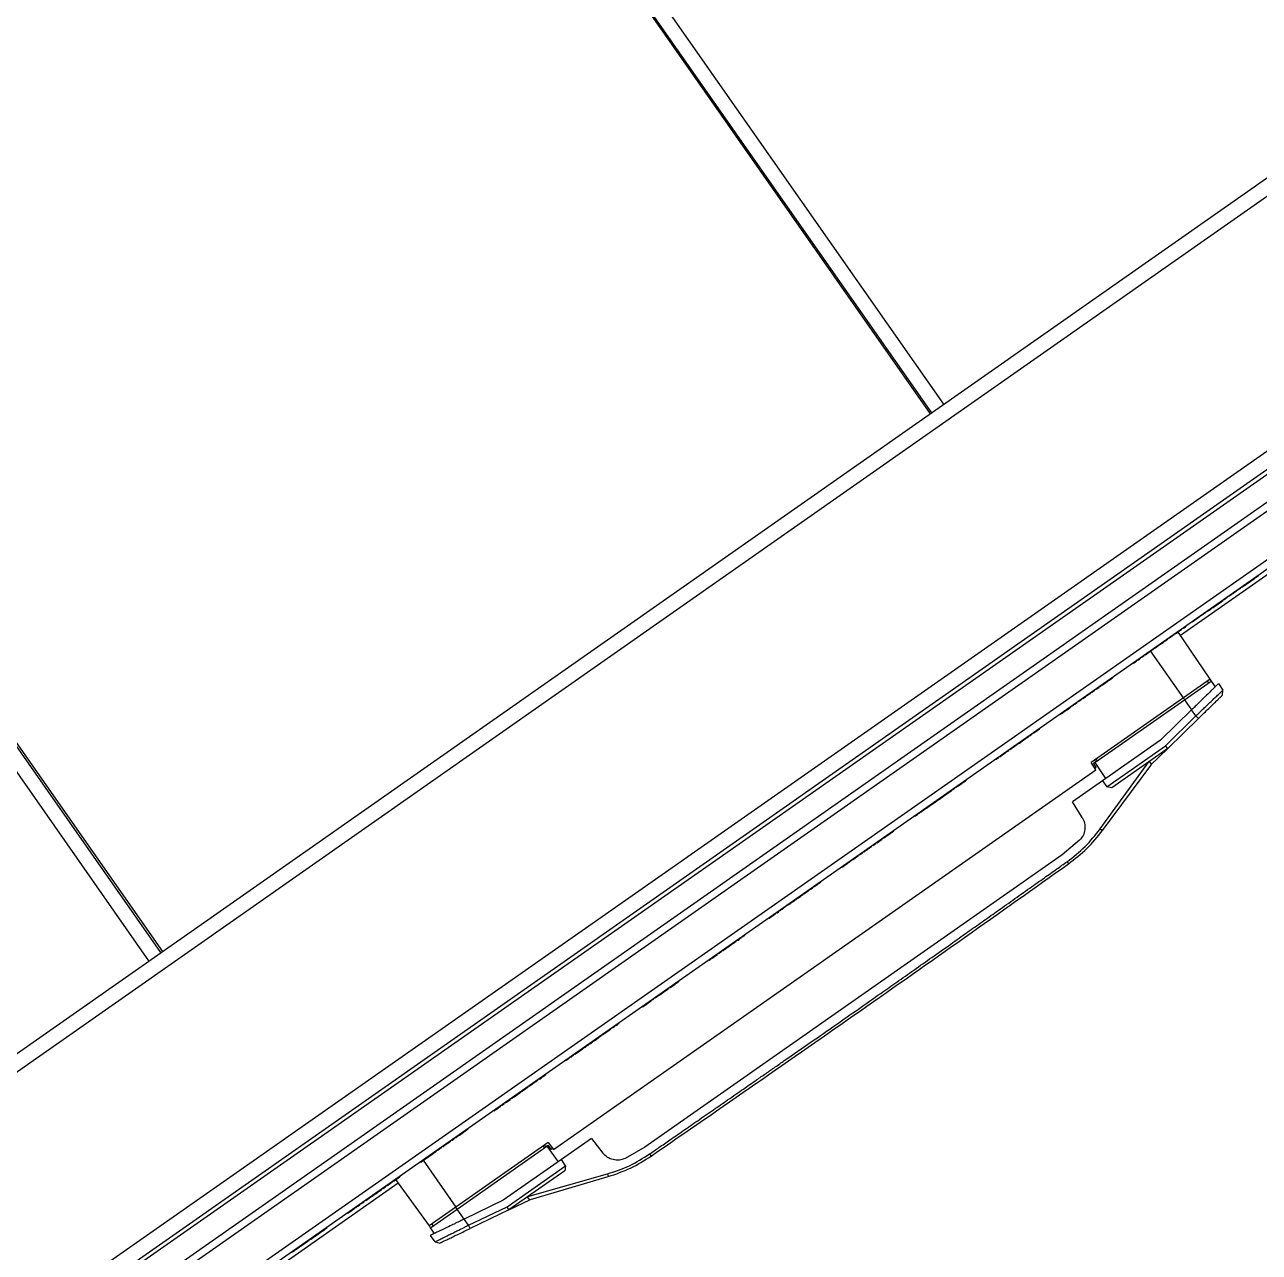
# Model space of a CAD drawing. Header units: millimetres. Extents: x 152904052 to 153933663, y 538271515 to 539240469.
# Drawn here: x 153347092.9 to 153347429.4, y 538941850.8 to 538942185.4 of the extents above; entities that cross this region are included whole.
import ezdxf

# ---------------------------------------------------------------- set-up
doc = ezdxf.new("R2010")
doc.units = ezdxf.units.MM
doc.layers.add('POWR', color=5, linetype='Continuous')

msp = doc.modelspace()

# ---------------------------------------------------------------- linework, layer by layer
at = {"layer": 'POWR', "color": 7}
for p, q in [((153346790.22, 538941689.56), (153348585.8, 538942946.84)), ((153346840, 538941655.08), (153348601.17, 538942888.27)), ((153346842.35, 538941651.72), (153348603.53, 538942884.91)), ((153347093.36, 538942431.28), (153347339.77, 538942079.37)), ((153347340.18, 538942079.66), (153347093.77, 538942431.56)), ((153347343.45, 538942081.95), (153347097.05, 538942433.86)), ((153346817.35, 538941713.57), (153347666.49, 538942308.14)), ((153347130.06, 538941932.53), (153346883.66, 538942284.44)), ((153346884.07, 538942284.73), (153347130.47, 538941932.82)), ((153347126.79, 538941930.24), (153346880.38, 538942282.15)), ((153346830.76, 538941634.64), (153347722.48, 538942259.02)), ((153346831.91, 538941633), (153347723.63, 538942257.38)), ((153347732.09, 538942250.01), (153346835.94, 538941622.52)), ((153347731.58, 538942247.08), (153346838.87, 538941622)), ((153347697, 538942248.69), (153346847.13, 538941653.61)), ((153347640.23, 538942181.59), (153347407.96, 538942018.95)), ((153347429.3, 538942035.3), (153347429.24, 538942035.39)), ((153347422.81, 538942030.76), (153347422.45, 538942030.5)), ((153347423.22, 538942031.04), (153347423.16, 538942031.12)), ((153347424.43, 538942031.89), (153347424.37, 538942031.98)), ((153347421.1, 538942029.56), (153347421.04, 538942029.64)), ((153347422.16, 538942030.3), (153347422.1, 538942030.38)), ((153347412.85, 538942023.79), (153347412.8, 538942023.87)), ((153347415.02, 538942025.3), (153347414.96, 538942025.38)), ((153347408.31, 538942020.61), (153347408.25, 538942020.69)), ((153347411.1, 538942022.56), (153347411.05, 538942022.64)), ((153347412.71, 538942023.69), (153347411.1, 538942022.56)), ((153347404.54, 538942017.97), (153347404.49, 538942018.05)), ((153347406.24, 538942019.16), (153347406.18, 538942019.24)), ((153347407.21, 538942019.83), (153347407.15, 538942019.92)), ((153347416.01, 538942007.01), (153347407.26, 538942019.99)), ((153347398.3, 538942013.6), (153347398.25, 538942013.68)), ((153347408.74, 538942001.91), (153347399.76, 538942014.74)), ((153347400, 538942014.79), (153347399.94, 538942014.87)), ((153347402.27, 538942016.38), (153347402.21, 538942016.46)), ((153347395.13, 538942011.38), (153347395.07, 538942011.46)), ((153347396.23, 538942012.15), (153347396.18, 538942012.23)), ((153347397.34, 538942012.92), (153347397.28, 538942013)), ((153347389.53, 538942007.45), (153347389.47, 538942007.54)), ((153347416.01, 538942007.01), (153347408.74, 538942001.91)), ((153347416, 538942007), (153347416.35, 538942006.51)), ((153347384.66, 538942004.04), (153347384.6, 538942004.13)), ((153347386.35, 538942005.23), (153347386.3, 538942005.31)), ((153347409.08, 538942001.42), (153347416.35, 538942006.51)), ((153347415.69, 538942006.05), (153347415.33, 538942006.53)), ((153347416.35, 538942006.51), (153347417.45, 538942004.98)), ((153347418.33, 538942005.84), (153347419.51, 538942004.03)), ((153347419.39, 538942002.68), (153347419.51, 538942004.03)), ((153347419.51, 538942004.03), (153347419.52, 538942004.04)), ((153347382.39, 538942002.45), (153347382.33, 538942002.53)), ((153347383.44, 538942003.19), (153347383.38, 538942003.27)), ((153347408.74, 538942001.91), (153347383.58, 538941984.3)), ((153347384.6, 538941984.28), (153347409.08, 538942001.42)), ((153347408.74, 538942001.91), (153347409.08, 538942001.42)), ((153347409.08, 538942001.42), (153347411, 538941998.68)), ((153347375.24, 538941997.45), (153347375.18, 538941997.53)), ((153347411, 538941998.68), (153347402.56, 538941990.45)), ((153347403.88, 538941988.86), (153347412.16, 538941997.02)), ((153347412.16, 538941997.02), (153347411, 538941998.68)), ((153347412.16, 538941997.02), (153347412.86, 538941996.31)), ((153347369.64, 538941993.53), (153347369.58, 538941993.61)), ((153347412.86, 538941996.31), (153347404.48, 538941988.14)), ((153347367.52, 538941992.04), (153347367.46, 538941992.12)), ((153347402.56, 538941990.45), (153347386.69, 538941979.34)), ((153347361.44, 538941987.79), (153347361.38, 538941987.87)), ((153347362.5, 538941988.53), (153347362.44, 538941988.61)), ((153347363.55, 538941989.27), (153347363.5, 538941989.35)), ((153347387.92, 538941977.68), (153347403.88, 538941988.86)), ((153347404.48, 538941988.14), (153347389.22, 538941977.45)), ((153347399.82, 538941983.59), (153347404.48, 538941988.14)), ((153347404.48, 538941988.14), (153347403.88, 538941988.86)), ((153347357.65, 538941985.13), (153347357.59, 538941985.21)), ((153347358.61, 538941985.81), (153347358.56, 538941985.89)), ((153347384.85, 538941982.33), (153347383.58, 538941984.3)), ((153347384.26, 538941984.16), (153347384.85, 538941984.57)), ((153347384.99, 538941983.04), (153347384.26, 538941984.16)), ((153347384.32, 538941984.08), (153347384.6, 538941984.28)), ((153347384.85, 538941984.57), (153347384.57, 538941984.99)), ((153347384.6, 538941984.28), (153347387.56, 538941979.95)), ((153347384.93, 538941985.24), (153347385.26, 538941984.74)), ((153347386.09, 538941966.24), (153347399.34, 538941984.54)), ((153347386.71, 538941965.79), (153347399.84, 538941983.52)), ((153347399.84, 538941984.11), (153347399.48, 538941984.63)), ((153347237.06, 538941878.84), (153347384.85, 538941982.33)), ((153347384.58, 538941982.75), (153347384.99, 538941983.04)), ((153347346.49, 538941977.32), (153347346.43, 538941977.4)), ((153347349.75, 538941979.6), (153347349.7, 538941979.69)), ((153347386.69, 538941979.34), (153347378.49, 538941973.6)), ((153347386.69, 538941979.34), (153347387.92, 538941977.68)), ((153347387.93, 538941977.68), (153347387.92, 538941977.68)), ((153347389.22, 538941977.45), (153347387.93, 538941977.68)), ((153347341.55, 538941973.86), (153347341.5, 538941973.95)), ((153347341.84, 538941974.06), (153347342.61, 538941974.6)), ((153347381.16, 538941969.33), (153347378.49, 538941973.6)), ((153347336.62, 538941970.41), (153347336.56, 538941970.49)), ((153347335.47, 538941969.6), (153347335.41, 538941969.68)), ((153347326.69, 538941963.46), (153347326.64, 538941963.54)), ((153347329.87, 538941965.68), (153347329.81, 538941965.76)), ((153347386.09, 538941966.24), (153347386.71, 538941965.79)), ((153347321.67, 538941959.94), (153347321.61, 538941960.02)), ((153347322.72, 538941960.68), (153347322.67, 538941960.76)), ((153347323.78, 538941961.42), (153347323.72, 538941961.5)), ((153347380.44, 538941963.12), (153347375.74, 538941959.17)), ((153347375.74, 538941959.17), (153347261.95, 538941879.5)), ((153347318.76, 538941957.9), (153347318.7, 538941957.98)), ((153347320.45, 538941959.09), (153347320.39, 538941959.17)), ((153347377.06, 538941957.29), (153347377.46, 538941956.72)), ((153347315.58, 538941955.68), (153347315.52, 538941955.76)), ((153347309.98, 538941951.75), (153347309.92, 538941951.84)), ((153347302.84, 538941946.75), (153347302.78, 538941946.83)), ((153347305.11, 538941948.34), (153347305.05, 538941948.43)), ((153347306.81, 538941949.53), (153347306.75, 538941949.61)), ((153347297.9, 538941943.3), (153347297.84, 538941943.38)), ((153347298.87, 538941943.97), (153347298.81, 538941944.06)), ((153347300.56, 538941945.16), (153347300.51, 538941945.24)), ((153347288.3, 538941936.57), (153347288.24, 538941936.65)), ((153347289.26, 538941937.25), (153347289.21, 538941937.33)), ((153347283.27, 538941933.05), (153347283.21, 538941933.14)), ((153347284.33, 538941933.79), (153347284.27, 538941933.87)), ((153347284.84, 538941934.15), (153347284.79, 538941934.24)), ((153347285.9, 538941934.89), (153347285.84, 538941934.97)), ((153347286.96, 538941935.63), (153347286.9, 538941935.71)), ((153347280.36, 538941931.01), (153347280.3, 538941931.1)), ((153347282.06, 538941932.2), (153347282, 538941932.28)), ((153347264.74, 538941920.08), (153347264.68, 538941920.16)), ((153347265.79, 538941920.81), (153347265.74, 538941920.9)), ((153347266.08, 538941921.02), (153347266.31, 538941921.18)), ((153347266.85, 538941921.55), (153347266.79, 538941921.64)), ((153347254.94, 538941913.22), (153347254.88, 538941913.3)), ((153347250.07, 538941909.81), (153347250.02, 538941909.89)), ((153347252.74, 538941911.67), (153347252.68, 538941911.75)), ((153347253.84, 538941912.44), (153347253.78, 538941912.53)), ((153347247.8, 538941908.21), (153347247.74, 538941908.3)), ((153347240.66, 538941903.21), (153347240.6, 538941903.3)), ((153347241.76, 538941903.99), (153347241.7, 538941904.07)), ((153347242.86, 538941904.76), (153347242.81, 538941904.84)), ((153347230.19, 538941895.88), (153347230.13, 538941895.96)), ((153347231.88, 538941897.07), (153347231.82, 538941897.15)), ((153347232.85, 538941897.75), (153347232.79, 538941897.83)), ((153347226.86, 538941893.55), (153347226.8, 538941893.63)), ((153347223.94, 538941891.51), (153347223.89, 538941891.59)), ((153347206.97, 538941879.63), (153347206.91, 538941879.71)), ((153347208.03, 538941880.37), (153347207.97, 538941880.45)), ((153347210.04, 538941881.78), (153347209.98, 538941881.86)), ((153347235.65, 538941880.72), (153347210.5, 538941863.11)), ((153347210.85, 538941862.61), (153347235.3, 538941879.73)), ((153347234.29, 538941879.76), (153347234.65, 538941879.28)), ((153347234.65, 538941880.02), (153347234.96, 538941879.62)), ((153347234.96, 538941879.62), (153347235.54, 538941880.03)), ((153347235.3, 538941879.73), (153347235.6, 538941879.95)), ((153347235.3, 538941879.73), (153347238.36, 538941875.48)), ((153347235.54, 538941880.03), (153347236.35, 538941878.96)), ((153347235.65, 538941880.72), (153347237.06, 538941878.84)), ((153347236.35, 538941878.96), (153347236.76, 538941879.24)), ((153347247.43, 538941881.83), (153347239.24, 538941876.09)), ((153347247.43, 538941881.83), (153347250.53, 538941877.86)), ((153347261.95, 538941879.5), (153347256.6, 538941876.42)), ((153347201.52, 538941875.93), (153347210.5, 538941863.11)), ((153347205.5, 538941878.59), (153347205.44, 538941878.68)), ((153347239.24, 538941876.09), (153347223.39, 538941864.99)), ((153347240.37, 538941874.36), (153347239.24, 538941876.09)), ((153347263.27, 538941877.62), (153347263.67, 538941877.04)), ((153347200.88, 538941875.36), (153347200.83, 538941875.45)), ((153347224.43, 538941863.2), (153347240.37, 538941874.36)), ((153347240.14, 538941873.06), (153347224.91, 538941862.4)), ((153347240.37, 538941874.36), (153347240.14, 538941873.06)), ((153347194.76, 538941869.67), (153347133, 538941826.42)), ((153347193.17, 538941869.96), (153347193.11, 538941870.04)), ((153347194.03, 538941870.68), (153347203.23, 538941858.01)), ((153347230.04, 538941865.99), (153347251.77, 538941872.19)), ((153347230.83, 538941865.18), (153347251.99, 538941871.46)), ((153347251.77, 538941872.19), (153347251.99, 538941871.46)), ((153347187, 538941865.64), (153347186.94, 538941865.72)), ((153347188.06, 538941866.38), (153347188, 538941866.46)), ((153347190.33, 538941867.97), (153347190.27, 538941868.06)), ((153347229.91, 538941865.9), (153347230.28, 538941865.38)), ((153347183.11, 538941862.92), (153347183.05, 538941863)), ((153347184.71, 538941864.04), (153347184.65, 538941864.12)), ((153347185.94, 538941864.9), (153347185.89, 538941864.98)), ((153347210.5, 538941863.11), (153347203.23, 538941858.01)), ((153347203.58, 538941857.53), (153347210.85, 538941862.61)), ((153347210.85, 538941862.61), (153347210.5, 538941863.11)), ((153347212.76, 538941859.88), (153347210.85, 538941862.61)), ((153347223.39, 538941864.99), (153347212.76, 538941859.88)), ((153347213.93, 538941858.22), (153347224.43, 538941863.2)), ((153347224.91, 538941862.4), (153347214.36, 538941857.32)), ((153347224.91, 538941862.4), (153347224.43, 538941863.2)), ((153347224.91, 538941862.4), (153347230.78, 538941865.22)), ((153347181, 538941861.44), (153347180.94, 538941861.52)), ((153347213.93, 538941858.22), (153347212.76, 538941859.88)), ((153347175.39, 538941857.52), (153347175.34, 538941857.6)), ((153347203.58, 538941857.53), (153347203.24, 538941858.02)), ((153347204.64, 538941855.97), (153347203.58, 538941857.53)), ((153347203.91, 538941858.49), (153347204.24, 538941857.99)), ((153347214.36, 538941857.32), (153347213.93, 538941858.22)), ((153347168.25, 538941852.52), (153347168.19, 538941852.6)), ((153347204.83, 538941853.71), (153347203.53, 538941855.44)), ((153347204.82, 538941853.71), (153347206.14, 538941853.36))]:
    msp.add_line(p, q, dxfattribs=at)
for points, knots in [([(153347424.72, 538942032.09), (153347425.2, 538942032.43), (153347426.3, 538942033.2), (153347427.84, 538942034.28), (153347429.08, 538942035.15), (153347429.23, 538942035.25), (153347429.3, 538942035.3)], [0, 0, 0, 0, 0.18118, 0.409256, 0.68726, 1, 1, 1, 1]), ([(153347422.16, 538942030.3), (153347422.26, 538942030.38), (153347422.46, 538942030.51), (153347422.75, 538942030.72), (153347423, 538942030.89), (153347423.18, 538942031.02), (153347423.2, 538942031.03), (153347423.22, 538942031.04)], [0, 0, 0, 0, 0.200772, 0.380983, 0.55337, 0.763323, 1, 1, 1, 1]), ([(153347423.5, 538942031.24), (153347423.64, 538942031.34), (153347423.99, 538942031.59), (153347424.36, 538942031.84), (153347424.41, 538942031.88), (153347424.43, 538942031.89)], [0, 0, 0, 0, 0.24492, 0.599937, 1, 1, 1, 1]), ([(153347415.02, 538942025.3), (153347415.08, 538942025.35), (153347415.21, 538942025.44), (153347416.17, 538942026.11), (153347417.56, 538942027.08), (153347418.9, 538942028.02), (153347419.61, 538942028.52)], [0, 0, 0, 0, 0.237578, 0.480312, 0.725416, 1, 1, 1, 1]), ([(153347419.9, 538942028.72), (153347419.9, 538942028.72), (153347419.88, 538942028.71), (153347420.1, 538942028.86), (153347420.53, 538942029.16), (153347420.82, 538942029.36)], [0, 0, 0, 0, 0.045957, 0.380717, 1, 1, 1, 1]), ([(153347421.1, 538942029.56), (153347421.12, 538942029.58), (153347421.17, 538942029.61), (153347421.44, 538942029.8), (153347421.78, 538942030.04), (153347422.03, 538942030.21), (153347422.16, 538942030.3)], [0, 0, 0, 0, 0.2779106, 0.562252, 0.7840826, 1, 1, 1, 1]), ([(153347414.73, 538942025.1), (153347414.7, 538942025.08), (153347414, 538942024.59), (153347413.41, 538942024.18), (153347412.85, 538942023.79)], [0, 0, 0, 0, 0.048777, 1, 1, 1, 1]), ([(153347407.49, 538942020.03), (153347407.66, 538942020.15), (153347408.24, 538942020.56), (153347408.28, 538942020.59), (153347408.31, 538942020.61)], [0, 0, 0, 0, 0.277356, 1, 1, 1, 1]), ([(153347408.6, 538942020.81), (153347408.73, 538942020.9), (153347409.36, 538942021.34), (153347409.39, 538942021.36), (153347409.41, 538942021.38)], [0, 0, 0, 0, 0.215897, 1, 1, 1, 1]), ([(153347402.27, 538942016.38), (153347402.5, 538942016.53), (153347402.92, 538942016.83), (153347403.54, 538942017.27), (153347404.08, 538942017.64), (153347404.48, 538942017.92), (153347404.52, 538942017.95), (153347404.54, 538942017.97)], [0, 0, 0, 0, 0.202913, 0.383199, 0.554361, 0.762887, 1, 1, 1, 1]), ([(153347404.83, 538942018.17), (153347405, 538942018.29), (153347405.53, 538942018.66), (153347406.11, 538942019.07), (153347406.2, 538942019.13), (153347406.24, 538942019.16)], [0, 0, 0, 0, 0.183599, 0.565707, 1, 1, 1, 1]), ([(153347406.53, 538942019.36), (153347406.67, 538942019.45), (153347407.15, 538942019.79), (153347407.18, 538942019.82), (153347407.21, 538942019.83)], [0, 0, 0, 0, 0.284179, 1, 1, 1, 1]), ([(153347398.3, 538942013.6), (153347398.38, 538942013.65), (153347398.54, 538942013.76), (153347399.32, 538942014.31), (153347399.71, 538942014.59)], [0, 0, 0, 0, 0.497834, 1, 1, 1, 1]), ([(153347400, 538942014.79), (153347400.05, 538942014.82), (153347400.14, 538942014.89), (153347400.74, 538942015.3), (153347401.45, 538942015.8), (153347402, 538942016.19), (153347402.27, 538942016.38)], [0, 0, 0, 0, 0.276401, 0.561438, 0.784102, 1, 1, 1, 1]), ([(153347395.13, 538942011.38), (153347395.18, 538942011.41), (153347395.25, 538942011.46), (153347395.76, 538942011.82), (153347395.95, 538942011.95)], [0, 0, 0, 0, 0.634938, 1, 1, 1, 1]), ([(153347396.23, 538942012.15), (153347396.28, 538942012.18), (153347396.36, 538942012.24), (153347396.84, 538942012.58), (153347397.05, 538942012.72)], [0, 0, 0, 0, 0.572496, 1, 1, 1, 1]), ([(153347397.34, 538942012.92), (153347397.38, 538942012.96), (153347397.44, 538942013), (153347397.95, 538942013.35), (153347398.02, 538942013.4)], [0, 0, 0, 0, 0.8643325, 1, 1, 1, 1]), ([(153347386.64, 538942005.43), (153347387.08, 538942005.74), (153347387.94, 538942006.34), (153347388.84, 538942006.97), (153347389.43, 538942007.38), (153347389.49, 538942007.43), (153347389.53, 538942007.45)], [0, 0, 0, 0, 0.237375, 0.4707184, 0.7212299, 1, 1, 1, 1]), ([(153347383.73, 538942003.39), (153347383.87, 538942003.49), (153347384.15, 538942003.69), (153347384.44, 538942003.89), (153347384.63, 538942004.02), (153347384.65, 538942004.04), (153347384.66, 538942004.04)], [0, 0, 0, 0, 0.242502, 0.474113, 0.722865, 1, 1, 1, 1]), ([(153347384.94, 538942004.25), (153347385.12, 538942004.37), (153347385.53, 538942004.65), (153347385.97, 538942004.96), (153347386.3, 538942005.19), (153347386.34, 538942005.22), (153347386.35, 538942005.23)], [0, 0, 0, 0, 0.182385, 0.432429, 0.700949, 1, 1, 1, 1]), ([(153347418.33, 538942005.84), (153347418.31, 538942005.82), (153347418.26, 538942005.77), (153347417.85, 538942005.37), (153347417.3, 538942004.83), (153347416.71, 538942004.25), (153347416.05, 538942003.61), (153347415.28, 538942002.86), (153347414.42, 538942002.03), (153347413.67, 538942001.29), (153347412.85, 538942000.49), (153347411.95, 538941999.61), (153347411.33, 538941999.01), (153347411, 538941998.68)], [0, 0, 0, 0, 0.118491, 0.238367, 0.364984, 0.430625, 0.497778, 0.620912, 0.687934, 0.758541, 0.837928, 0.912403, 1, 1, 1, 1]), ([(153347412.16, 538941997.02), (153347412.53, 538941997.37), (153347413.17, 538941997.98), (153347414.11, 538941998.88), (153347415.15, 538941999.87), (153347416.27, 538942000.94), (153347417.4, 538942002.02), (153347418.31, 538942002.88), (153347418.99, 538942003.54), (153347419.43, 538942003.96), (153347419.49, 538942004.01), (153347419.51, 538942004.03)], [0, 0, 0, 0, 0.094498, 0.169611, 0.250043, 0.381289, 0.499753, 0.627633, 0.749636, 0.875638, 1, 1, 1, 1]), ([(153347378.42, 538941999.67), (153347378.49, 538941999.73), (153347378.65, 538941999.84), (153347379.44, 538942000.39), (153347379.84, 538942000.67)], [0, 0, 0, 0, 0.4932988, 1, 1, 1, 1]), ([(153347380.13, 538942000.87), (153347380.13, 538942000.87), (153347380.11, 538942000.86), (153347380.33, 538942001.01), (153347380.77, 538942001.32), (153347381.05, 538942001.52)], [0, 0, 0, 0, 0.044923, 0.373686, 1, 1, 1, 1]), ([(153347381.35, 538942001.73), (153347381.34, 538942001.72), (153347381.32, 538942001.71), (153347381.43, 538942001.79), (153347381.75, 538942002), (153347382.17, 538942002.3), (153347382.39, 538942002.45)], [0, 0, 0, 0, 0.1264207, 0.2992515, 0.6543726, 1, 1, 1, 1]), ([(153347382.39, 538942002.45), (153347382.49, 538942002.53), (153347382.68, 538942002.66), (153347382.97, 538942002.87), (153347383.19, 538942003.02), (153347383.34, 538942003.12), (153347383.43, 538942003.18), (153347383.44, 538942003.19), (153347383.44, 538942003.19)], [0, 0, 0, 0, 0.204711, 0.38487, 0.554553, 0.690728, 0.836997, 1, 1, 1, 1]), ([(153347412.86, 538941996.31), (153347413.29, 538941996.73), (153347414.14, 538941997.56), (153347415.37, 538941998.76), (153347416.51, 538941999.87), (153347417.5, 538942000.84), (153347418.32, 538942001.64), (153347418.93, 538942002.23), (153347419.31, 538942002.61), (153347419.36, 538942002.65), (153347419.39, 538942002.68)], [0, 0, 0, 0, 0.12586, 0.251495, 0.376954, 0.502116, 0.626956, 0.751498, 0.875811, 1, 1, 1, 1]), ([(153347375.24, 538941997.45), (153347375.31, 538941997.5), (153347375.44, 538941997.59), (153347376.42, 538941998.27), (153347377.31, 538941998.9), (153347378.02, 538941999.4), (153347378.13, 538941999.47)], [0, 0, 0, 0, 0.306251, 0.622814, 0.944665, 1, 1, 1, 1]), ([(153347367.8, 538941992.24), (153347367.87, 538941992.29), (153347368.34, 538941992.62), (153347368.94, 538941993.04), (153347369.55, 538941993.46), (153347369.61, 538941993.51), (153347369.64, 538941993.53)], [0, 0, 0, 0, 0.044957, 0.335913, 0.649338, 1, 1, 1, 1]), ([(153347363.84, 538941989.47), (153347364.16, 538941989.69), (153347364.82, 538941990.15), (153347365.62, 538941990.72), (153347366.17, 538941991.1), (153347366.5, 538941991.33), (153347366.53, 538941991.35), (153347366.55, 538941991.37)], [0, 0, 0, 0, 0.2126007, 0.4293058, 0.6031202, 0.7903816, 1, 1, 1, 1]), ([(153347366.84, 538941991.57), (153347366.89, 538941991.6), (153347367.17, 538941991.8), (153347367.44, 538941991.98), (153347367.49, 538941992.02), (153347367.52, 538941992.04)], [0, 0, 0, 0, 0.098437, 0.523854, 1, 1, 1, 1]), ([(153347358.61, 538941985.81), (153347358.7, 538941985.87), (153347358.87, 538941985.99), (153347359.87, 538941986.69), (153347360.77, 538941987.32), (153347361.16, 538941987.59)], [0, 0, 0, 0, 0.354229, 0.723999, 1, 1, 1, 1]), ([(153347361.44, 538941987.79), (153347361.46, 538941987.8), (153347361.51, 538941987.84), (153347361.78, 538941988.03), (153347362.11, 538941988.26), (153347362.37, 538941988.44), (153347362.5, 538941988.53)], [0, 0, 0, 0, 0.273988, 0.559855, 0.783808, 1, 1, 1, 1]), ([(153347362.5, 538941988.53), (153347362.6, 538941988.6), (153347362.8, 538941988.74), (153347363.09, 538941988.94), (153347363.31, 538941989.09), (153347363.45, 538941989.2), (153347363.54, 538941989.26), (153347363.55, 538941989.26), (153347363.55, 538941989.27)], [0, 0, 0, 0, 0.2063663, 0.3866739, 0.5554654, 0.6908165, 0.8366645, 1, 1, 1, 1]), ([(153347357.65, 538941985.13), (153347357.7, 538941985.17), (153347357.76, 538941985.21), (153347358.26, 538941985.56), (153347358.33, 538941985.61)], [0, 0, 0, 0, 0.862976, 1, 1, 1, 1]), ([(153347399.84, 538941984.11), (153347399.87, 538941984.07), (153347399.91, 538941983.99), (153347399.94, 538941983.87), (153347399.93, 538941983.76), (153347399.91, 538941983.67), (153347399.88, 538941983.59), (153347399.85, 538941983.54), (153347399.84, 538941983.52)], [0, 0, 0, 0, 0.250168, 0.499009, 0.638928, 0.768569, 0.888512, 1, 1, 1, 1]), ([(153347341.55, 538941973.86), (153347342.04, 538941974.2), (153347342.94, 538941974.83), (153347344.3, 538941975.79), (153347345.34, 538941976.51), (153347346.02, 538941976.99), (153347346.42, 538941977.27), (153347346.47, 538941977.3), (153347346.49, 538941977.32)], [0, 0, 0, 0, 0.207832, 0.388259, 0.556273, 0.690918, 0.836404, 1, 1, 1, 1]), ([(153347346.78, 538941977.52), (153347347.25, 538941977.85), (153347348.14, 538941978.48), (153347349.07, 538941979.12), (153347349.66, 538941979.54), (153347349.72, 538941979.58), (153347349.75, 538941979.6)], [0, 0, 0, 0, 0.249098, 0.477012, 0.723238, 1, 1, 1, 1]), ([(153347336.62, 538941970.41), (153347336.72, 538941970.48), (153347336.94, 538941970.63), (153347338.22, 538941971.53), (153347339.76, 538941972.61), (153347340.96, 538941973.45), (153347341.55, 538941973.86)], [0, 0, 0, 0, 0.272986, 0.559252, 0.783732, 1, 1, 1, 1]), ([(153347335.47, 538941969.6), (153347335.52, 538941969.64), (153347335.6, 538941969.7), (153347336.13, 538941970.06), (153347336.33, 538941970.21)], [0, 0, 0, 0, 0.610687, 1, 1, 1, 1]), ([(153347381.16, 538941969.33), (153347381.41, 538941968.84), (153347381.92, 538941967.82), (153347381.98, 538941966.09), (153347381.51, 538941964.41), (153347380.79, 538941963.54), (153347380.44, 538941963.12)], [0, 0, 0, 0, 0.242816, 0.500096, 0.757276, 1, 1, 1, 1]), ([(153347325.28, 538941962.47), (153347325.46, 538941962.59), (153347325.86, 538941962.88), (153347326.31, 538941963.19), (153347326.64, 538941963.42), (153347326.68, 538941963.44), (153347326.69, 538941963.46)], [0, 0, 0, 0, 0.18119, 0.428972, 0.69727, 1, 1, 1, 1]), ([(153347326.98, 538941963.66), (153347327.42, 538941963.96), (153347328.28, 538941964.57), (153347329.18, 538941965.2), (153347329.77, 538941965.61), (153347329.83, 538941965.66), (153347329.87, 538941965.68)], [0, 0, 0, 0, 0.2359323, 0.4671938, 0.7175781, 1, 1, 1, 1]), ([(153347377.06, 538941957.29), (153347378.75, 538941958.6), (153347382.13, 538941961.21), (153347384.77, 538941964.56), (153347386.09, 538941966.24)], [0, 0, 0, 0, 0.499894, 1, 1, 1, 1]), ([(153347377.46, 538941956.72), (153347379.18, 538941958.05), (153347382.63, 538941960.7), (153347385.35, 538941964.09), (153347386.71, 538941965.79)], [0, 0, 0, 0, 0.500331, 1, 1, 1, 1]), ([(153347321.67, 538941959.94), (153347321.69, 538941959.95), (153347321.74, 538941959.99), (153347322.01, 538941960.18), (153347322.34, 538941960.41), (153347322.6, 538941960.59), (153347322.72, 538941960.68)], [0, 0, 0, 0, 0.27242, 0.558775, 0.783543, 1, 1, 1, 1]), ([(153347322.72, 538941960.68), (153347322.83, 538941960.75), (153347323.02, 538941960.88), (153347323.31, 538941961.09), (153347323.53, 538941961.24), (153347323.68, 538941961.35), (153347323.77, 538941961.41), (153347323.78, 538941961.41), (153347323.78, 538941961.42)], [0, 0, 0, 0, 0.208924, 0.389522, 0.556961, 0.691018, 0.836181, 1, 1, 1, 1]), ([(153347324.07, 538941961.62), (153347324.21, 538941961.72), (153347324.49, 538941961.91), (153347324.78, 538941962.12), (153347324.97, 538941962.25), (153347324.99, 538941962.26), (153347325, 538941962.27)], [0, 0, 0, 0, 0.2410272, 0.4706926, 0.7193769, 1, 1, 1, 1]), ([(153347263.27, 538941877.62), (153347264.11, 538941878.2), (153347265.96, 538941879.49), (153347268.99, 538941881.58), (153347272.51, 538941884.02), (153347276.47, 538941886.76), (153347280.53, 538941889.57), (153347284.01, 538941891.98), (153347286.73, 538941893.86), (153347288.75, 538941895.27), (153347290.62, 538941896.56), (153347292.67, 538941897.99), (153347294.98, 538941899.58), (153347297.5, 538941901.34), (153347301.61, 538941904.19), (153347307.11, 538941908.01), (153347313.84, 538941912.7), (153347320.16, 538941917.12), (153347325.7, 538941921), (153347330.74, 538941924.55), (153347335.38, 538941927.82), (153347340.28, 538941931.27), (153347345.15, 538941934.71), (153347349.71, 538941937.94), (153347353.84, 538941940.86), (153347357.96, 538941943.78), (153347362.29, 538941946.84), (153347366.66, 538941949.94), (153347370.66, 538941952.77), (153347374.06, 538941955.17), (153347376.12, 538941956.63), (153347377.06, 538941957.29)], [0, 0, 0, 0, 0.022162, 0.048671, 0.079525, 0.114725, 0.152566, 0.186199, 0.206135, 0.223888, 0.239456, 0.255204, 0.277863, 0.299996, 0.321605, 0.385751, 0.444772, 0.498668, 0.5523, 0.590899, 0.631777, 0.674934, 0.720368, 0.760605, 0.795522, 0.829609, 0.869551, 0.910124, 0.945364, 0.975323, 1, 1, 1, 1]), ([(153347263.67, 538941877.04), (153347282.71, 538941890.21), (153347320.79, 538941916.56), (153347358.57, 538941943.33), (153347377.46, 538941956.72)], [0, 0, 0, 0, 0.500001, 1, 1, 1, 1]), ([(153347315.58, 538941955.68), (153347315.65, 538941955.72), (153347315.78, 538941955.82), (153347316.76, 538941956.5), (153347317.65, 538941957.13), (153347318.36, 538941957.62), (153347318.47, 538941957.7)], [0, 0, 0, 0, 0.303406, 0.620164, 0.94416, 1, 1, 1, 1]), ([(153347318.76, 538941957.9), (153347318.84, 538941957.95), (153347319, 538941958.07), (153347319.77, 538941958.61), (153347320.16, 538941958.89)], [0, 0, 0, 0, 0.493069, 1, 1, 1, 1]), ([(153347320.45, 538941959.09), (153347320.5, 538941959.12), (153347320.61, 538941959.2), (153347321.02, 538941959.49), (153347321.34, 538941959.71), (153347321.38, 538941959.74)], [0, 0, 0, 0, 0.457282, 0.938061, 1, 1, 1, 1]), ([(153347307.09, 538941949.73), (153347307.15, 538941949.77), (153347307.43, 538941949.97), (153347307.69, 538941950.15), (153347307.75, 538941950.19), (153347307.77, 538941950.21)], [0, 0, 0, 0, 0.097374, 0.521011, 1, 1, 1, 1]), ([(153347308.06, 538941950.41), (153347308.15, 538941950.47), (153347308.66, 538941950.83), (153347309.28, 538941951.26), (153347309.89, 538941951.69), (153347309.95, 538941951.73), (153347309.98, 538941951.75)], [0, 0, 0, 0, 0.063353, 0.346327, 0.653134, 1, 1, 1, 1]), ([(153347300.56, 538941945.16), (153347300.61, 538941945.2), (153347300.71, 538941945.27), (153347301.3, 538941945.68), (153347302.01, 538941946.17), (153347302.57, 538941946.56), (153347302.84, 538941946.75)], [0, 0, 0, 0, 0.272029, 0.558519, 0.783492, 1, 1, 1, 1]), ([(153347302.84, 538941946.75), (153347303.06, 538941946.91), (153347303.47, 538941947.2), (153347304.1, 538941947.64), (153347304.58, 538941947.97), (153347304.89, 538941948.19), (153347305.08, 538941948.32), (153347305.1, 538941948.34), (153347305.11, 538941948.34)], [0, 0, 0, 0, 0.209598, 0.390269, 0.557355, 0.691078, 0.836066, 1, 1, 1, 1]), ([(153347305.4, 538941948.55), (153347305.57, 538941948.67), (153347305.98, 538941948.95), (153347306.42, 538941949.26), (153347306.75, 538941949.49), (153347306.79, 538941949.52), (153347306.81, 538941949.53)], [0, 0, 0, 0, 0.1810154, 0.4284383, 0.6966954, 1, 1, 1, 1]), ([(153347295.76, 538941941.8), (153347295.75, 538941941.79), (153347295.67, 538941941.73), (153347296.24, 538941942.13), (153347296.91, 538941942.6), (153347297.52, 538941943.03), (153347297.62, 538941943.1)], [0, 0, 0, 0, 0.1049932, 0.5044228, 0.9197531, 1, 1, 1, 1]), ([(153347297.9, 538941943.3), (153347297.95, 538941943.33), (153347298.02, 538941943.38), (153347298.51, 538941943.73), (153347298.58, 538941943.77)], [0, 0, 0, 0, 0.861918, 1, 1, 1, 1]), ([(153347298.87, 538941943.97), (153347298.95, 538941944.03), (153347299.11, 538941944.14), (153347299.88, 538941944.69), (153347300.28, 538941944.96)], [0, 0, 0, 0, 0.492689, 1, 1, 1, 1]), ([(153347287.24, 538941935.83), (153347287.29, 538941935.87), (153347287.57, 538941936.06), (153347287.91, 538941936.3), (153347288.25, 538941936.54), (153347288.28, 538941936.56), (153347288.3, 538941936.57)], [0, 0, 0, 0, 0.058498, 0.342571, 0.650874, 1, 1, 1, 1]), ([(153347288.58, 538941936.77), (153347288.64, 538941936.81), (153347288.92, 538941937.01), (153347289.18, 538941937.19), (153347289.24, 538941937.23), (153347289.26, 538941937.25)], [0, 0, 0, 0, 0.0972127, 0.5205658, 1, 1, 1, 1]), ([(153347283.27, 538941933.05), (153347283.29, 538941933.07), (153347283.34, 538941933.1), (153347283.62, 538941933.29), (153347283.94, 538941933.52), (153347284.2, 538941933.7), (153347284.33, 538941933.79)], [0, 0, 0, 0, 0.271794, 0.55833, 0.783422, 1, 1, 1, 1]), ([(153347283.79, 538941933.41), (153347283.81, 538941933.43), (153347283.86, 538941933.46), (153347284.13, 538941933.65), (153347284.46, 538941933.88), (153347284.72, 538941934.06), (153347284.84, 538941934.15)], [0, 0, 0, 0, 0.2716415, 0.5582104, 0.783372, 1, 1, 1, 1]), ([(153347284.33, 538941933.79), (153347284.43, 538941933.86), (153347284.62, 538941934), (153347284.92, 538941934.2), (153347285.14, 538941934.36), (153347285.28, 538941934.46), (153347285.37, 538941934.52), (153347285.38, 538941934.53), (153347285.38, 538941934.53)], [0, 0, 0, 0, 0.209996, 0.390717, 0.557582, 0.691089, 0.835966, 1, 1, 1, 1]), ([(153347284.84, 538941934.15), (153347284.87, 538941934.17), (153347284.91, 538941934.2), (153347285.19, 538941934.39), (153347285.52, 538941934.62), (153347285.77, 538941934.8), (153347285.9, 538941934.89)], [0, 0, 0, 0, 0.271839, 0.558408, 0.7835, 1, 1, 1, 1]), ([(153347285.9, 538941934.89), (153347286, 538941934.97), (153347286.19, 538941935.1), (153347286.49, 538941935.3), (153347286.71, 538941935.46), (153347286.86, 538941935.56), (153347286.94, 538941935.62), (153347286.95, 538941935.63), (153347286.96, 538941935.63)], [0, 0, 0, 0, 0.2099427, 0.3906587, 0.5575562, 0.6910955, 0.8359867, 1, 1, 1, 1]), ([(153347286.19, 538941935.09), (153347286.25, 538941935.14), (153347286.42, 538941935.25), (153347286.57, 538941935.36), (153347286.59, 538941935.38), (153347286.6, 538941935.38)], [0, 0, 0, 0, 0.208995, 0.579952, 1, 1, 1, 1]), ([(153347279.44, 538941930.37), (153347279.43, 538941930.36), (153347279.38, 538941930.33), (153347279.6, 538941930.48), (153347279.97, 538941930.74), (153347280.07, 538941930.81)], [0, 0, 0, 0, 0.145882, 0.762957, 1, 1, 1, 1]), ([(153347280.36, 538941931.01), (153347280.44, 538941931.07), (153347280.6, 538941931.18), (153347281.38, 538941931.73), (153347281.77, 538941932)], [0, 0, 0, 0, 0.49237, 1, 1, 1, 1]), ([(153347282.06, 538941932.2), (153347282.11, 538941932.24), (153347282.21, 538941932.31), (153347282.63, 538941932.6), (153347282.95, 538941932.83), (153347282.99, 538941932.85)], [0, 0, 0, 0, 0.456511, 0.937858, 1, 1, 1, 1]), ([(153347266.31, 538941921.18), (153347266.53, 538941921.33), (153347266.94, 538941921.62), (153347267.57, 538941922.06), (153347268.05, 538941922.4), (153347268.37, 538941922.62), (153347268.55, 538941922.74), (153347268.57, 538941922.76), (153347268.58, 538941922.77)], [0, 0, 0, 0, 0.209919, 0.390606, 0.557481, 0.69102, 0.835936, 1, 1, 1, 1]), ([(153347268.87, 538941922.97), (153347268.93, 538941923.01), (153347269.39, 538941923.34), (153347270.09, 538941923.82), (153347270.78, 538941924.3), (153347271.18, 538941924.58), (153347271.22, 538941924.61), (153347271.24, 538941924.63)], [0, 0, 0, 0, 0.041806, 0.304204, 0.514162, 0.742011, 1, 1, 1, 1]), ([(153347264.04, 538941919.58), (153347264.07, 538941919.61), (153347264.11, 538941919.63), (153347264.38, 538941919.83), (153347264.45, 538941919.87)], [0, 0, 0, 0, 0.746301, 1, 1, 1, 1]), ([(153347264.74, 538941920.08), (153347264.76, 538941920.09), (153347264.81, 538941920.12), (153347265.08, 538941920.32), (153347265.41, 538941920.55), (153347265.67, 538941920.73), (153347265.79, 538941920.81)], [0, 0, 0, 0, 0.271948, 0.558479, 0.783507, 1, 1, 1, 1]), ([(153347265.79, 538941920.81), (153347265.9, 538941920.89), (153347266.09, 538941921.02), (153347266.38, 538941921.23), (153347266.6, 538941921.38), (153347266.75, 538941921.48), (153347266.84, 538941921.54), (153347266.85, 538941921.55), (153347266.85, 538941921.55)], [0, 0, 0, 0, 0.209802, 0.390463, 0.557393, 0.690995, 0.835949, 1, 1, 1, 1]), ([(153347261.37, 538941917.72), (153347261.48, 538941917.8), (153347261.71, 538941917.96), (153347262.71, 538941918.66), (153347263.55, 538941919.24), (153347263.75, 538941919.38)], [0, 0, 0, 0, 0.417755, 0.858025, 1, 1, 1, 1]), ([(153347254.13, 538941912.64), (153347254.14, 538941912.66), (153347254.48, 538941912.9), (153347254.82, 538941913.13), (153347254.9, 538941913.19), (153347254.94, 538941913.22)], [0, 0, 0, 0, 0.02522, 0.48236, 1, 1, 1, 1]), ([(153347247.8, 538941908.21), (153347248.02, 538941908.37), (153347248.43, 538941908.66), (153347249.06, 538941909.1), (153347249.54, 538941909.43), (153347249.86, 538941909.65), (153347250.04, 538941909.78), (153347250.06, 538941909.8), (153347250.07, 538941909.81)], [0, 0, 0, 0, 0.209514, 0.39012, 0.557163, 0.690891, 0.835937, 1, 1, 1, 1]), ([(153347250.36, 538941910.01), (153347250.42, 538941910.05), (153347250.88, 538941910.38), (153347251.58, 538941910.86), (153347252.27, 538941911.34), (153347252.67, 538941911.62), (153347252.71, 538941911.65), (153347252.74, 538941911.67)], [0, 0, 0, 0, 0.041773, 0.30421, 0.514257, 0.742131, 1, 1, 1, 1]), ([(153347253.02, 538941911.87), (153347253.08, 538941911.91), (153347253.42, 538941912.15), (153347253.74, 538941912.37), (153347253.8, 538941912.42), (153347253.84, 538941912.44)], [0, 0, 0, 0, 0.08994, 0.51681, 1, 1, 1, 1]), ([(153347242.86, 538941904.76), (153347242.97, 538941904.84), (153347243.2, 538941905), (153347244.2, 538941905.7), (153347245.04, 538941906.28), (153347245.24, 538941906.42)], [0, 0, 0, 0, 0.4180535, 0.858133, 1, 1, 1, 1]), ([(153347245.53, 538941906.62), (153347245.58, 538941906.66), (153347245.68, 538941906.73), (153347246.27, 538941907.14), (153347246.97, 538941907.64), (153347247.53, 538941908.02), (153347247.8, 538941908.21)], [0, 0, 0, 0, 0.272178, 0.558653, 0.783563, 1, 1, 1, 1]), ([(153347246.74, 538941907.48), (153347246.78, 538941907.5), (153347246.87, 538941907.56), (153347247.28, 538941907.85), (153347247.68, 538941908.13), (153347247.99, 538941908.35), (153347248.3, 538941908.56), (153347248.55, 538941908.74), (153347248.73, 538941908.86), (153347248.84, 538941908.94), (153347248.85, 538941908.95), (153347248.86, 538941908.95)], [0, 0, 0, 0, 0.205976, 0.421527, 0.526331, 0.623885, 0.707292, 0.78213, 0.84786, 0.918755, 1, 1, 1, 1]), ([(153347240.66, 538941903.21), (153347240.71, 538941903.25), (153347240.79, 538941903.3), (153347241.29, 538941903.66), (153347241.47, 538941903.79)], [0, 0, 0, 0, 0.631228, 1, 1, 1, 1]), ([(153347241.76, 538941903.99), (153347241.81, 538941904.02), (153347241.89, 538941904.08), (153347242.37, 538941904.41), (153347242.58, 538941904.56)], [0, 0, 0, 0, 0.568455, 1, 1, 1, 1]), ([(153347233.14, 538941897.95), (153347233.23, 538941898.01), (153347233.73, 538941898.37), (153347234.36, 538941898.8), (153347234.96, 538941899.23), (153347235.02, 538941899.27), (153347235.06, 538941899.29)], [0, 0, 0, 0, 0.063351, 0.3464, 0.65322, 1, 1, 1, 1]), ([(153347227.91, 538941894.29), (153347228.13, 538941894.45), (153347228.55, 538941894.73), (153347229.18, 538941895.18), (153347229.65, 538941895.51), (153347229.97, 538941895.73), (153347230.15, 538941895.86), (153347230.17, 538941895.87), (153347230.19, 538941895.88)], [0, 0, 0, 0, 0.208824, 0.38931, 0.556666, 0.690725, 0.835982, 1, 1, 1, 1]), ([(153347230.47, 538941896.08), (153347230.64, 538941896.2), (153347231.05, 538941896.49), (153347231.5, 538941896.8), (153347231.83, 538941897.03), (153347231.86, 538941897.06), (153347231.88, 538941897.07)], [0, 0, 0, 0, 0.18106, 0.428647, 0.696949, 1, 1, 1, 1]), ([(153347232.17, 538941897.27), (153347232.22, 538941897.31), (153347232.5, 538941897.5), (153347232.77, 538941897.69), (153347232.82, 538941897.73), (153347232.85, 538941897.75)], [0, 0, 0, 0, 0.097443, 0.521232, 1, 1, 1, 1]), ([(153347223.94, 538941891.51), (153347224.02, 538941891.57), (153347224.19, 538941891.68), (153347224.97, 538941892.23), (153347225.36, 538941892.51)], [0, 0, 0, 0, 0.4905482, 1, 1, 1, 1]), ([(153347225.66, 538941892.71), (153347225.65, 538941892.71), (153347225.64, 538941892.7), (153347225.89, 538941892.87), (153347226.53, 538941893.32), (153347227.46, 538941893.97), (153347227.91, 538941894.29)], [0, 0, 0, 0, 0.0260885, 0.2170194, 0.6137786, 1, 1, 1, 1]), ([(153347226.86, 538941893.55), (153347226.9, 538941893.58), (153347226.98, 538941893.64), (153347227.39, 538941893.92), (153347227.79, 538941894.2), (153347228.11, 538941894.43), (153347228.41, 538941894.64), (153347228.67, 538941894.82), (153347228.86, 538941894.95), (153347228.95, 538941895.02), (153347228.95, 538941895.02), (153347228.95, 538941895.02)], [0, 0, 0, 0, 0.214562, 0.43824, 0.547042, 0.648557, 0.735723, 0.814336, 0.892342, 0.977972, 1, 1, 1, 1]), ([(153347220.77, 538941889.29), (153347220.84, 538941889.34), (153347220.99, 538941889.44), (153347221.73, 538941889.96), (153347222.44, 538941890.46), (153347222.69, 538941890.63)], [0, 0, 0, 0, 0.385261, 0.786836, 1, 1, 1, 1]), ([(153347222.98, 538941890.83), (153347223.03, 538941890.87), (153347223.09, 538941890.91), (153347223.59, 538941891.26), (153347223.66, 538941891.31)], [0, 0, 0, 0, 0.862248, 1, 1, 1, 1]), ([(153347210.33, 538941881.98), (153347210.6, 538941882.17), (153347211.37, 538941882.7), (153347212.4, 538941883.43), (153347213.23, 538941884.01), (153347213.72, 538941884.36), (153347213.78, 538941884.39), (153347213.81, 538941884.41)], [0, 0, 0, 0, 0.13081, 0.369237, 0.560314, 0.767051, 1, 1, 1, 1]), ([(153347205.5, 538941878.59), (153347205.55, 538941878.63), (153347205.65, 538941878.7), (153347206.14, 538941879.04), (153347206.56, 538941879.34), (153347206.68, 538941879.42)], [0, 0, 0, 0, 0.400319, 0.819301, 1, 1, 1, 1]), ([(153347206.97, 538941879.63), (153347206.99, 538941879.64), (153347207.04, 538941879.67), (153347207.31, 538941879.87), (153347207.64, 538941880.1), (153347207.9, 538941880.28), (153347208.03, 538941880.37)], [0, 0, 0, 0, 0.2733926, 0.559555, 0.7838502, 1, 1, 1, 1]), ([(153347208.03, 538941880.37), (153347208.13, 538941880.44), (153347208.32, 538941880.57), (153347208.61, 538941880.78), (153347208.84, 538941880.93), (153347208.98, 538941881.03), (153347209.07, 538941881.09), (153347209.08, 538941881.1), (153347209.08, 538941881.1)], [0, 0, 0, 0, 0.20764, 0.387931, 0.555848, 0.690492, 0.836105, 1, 1, 1, 1]), ([(153347209.37, 538941881.31), (153347209.42, 538941881.34), (153347209.6, 538941881.47), (153347209.82, 538941881.62), (153347210.01, 538941881.76), (153347210.03, 538941881.77), (153347210.04, 538941881.78)], [0, 0, 0, 0, 0.103911, 0.37553, 0.669295, 1, 1, 1, 1]), ([(153347200.88, 538941875.36), (153347200.92, 538941875.39), (153347200.97, 538941875.43), (153347201.38, 538941875.71), (153347201.47, 538941875.78)], [0, 0, 0, 0, 0.7591143, 1, 1, 1, 1]), ([(153347201.79, 538941876), (153347201.77, 538941875.99), (153347201.71, 538941875.94), (153347202.24, 538941876.31), (153347203.31, 538941877.06), (153347204.6, 538941877.97), (153347205.21, 538941878.39)], [0, 0, 0, 0, 0.0654663, 0.3237904, 0.6807034, 1, 1, 1, 1]), ([(153347256.6, 538941876.42), (153347256.09, 538941876.23), (153347255.03, 538941875.85), (153347253.29, 538941875.99), (153347251.68, 538941876.64), (153347250.91, 538941877.46), (153347250.53, 538941877.86)], [0, 0, 0, 0, 0.242726, 0.499953, 0.757165, 1, 1, 1, 1]), ([(153347251.77, 538941872.19), (153347253.8, 538941872.86), (153347257.86, 538941874.19), (153347261.46, 538941876.48), (153347263.27, 538941877.62)], [0, 0, 0, 0, 0.499906, 1, 1, 1, 1]), ([(153347251.99, 538941871.46), (153347254.05, 538941872.15), (153347258.17, 538941873.55), (153347261.83, 538941875.88), (153347263.67, 538941877.04)], [0, 0, 0, 0, 0.500247, 1, 1, 1, 1]), ([(153347191.65, 538941868.9), (153347191.77, 538941868.98), (153347192.19, 538941869.28), (153347192.68, 538941869.62), (153347193.1, 538941869.92), (153347193.15, 538941869.95), (153347193.17, 538941869.96)], [0, 0, 0, 0, 0.113531, 0.382969, 0.67374, 1, 1, 1, 1]), ([(153347193.46, 538941870.16), (153347193.52, 538941870.21), (153347193.99, 538941870.54), (153347194.58, 538941870.95), (153347195.19, 538941871.38), (153347195.25, 538941871.42), (153347195.28, 538941871.44)], [0, 0, 0, 0, 0.042441, 0.333294, 0.647319, 1, 1, 1, 1]), ([(153347185.94, 538941864.9), (153347185.96, 538941864.92), (153347186.01, 538941864.95), (153347186.29, 538941865.14), (153347186.62, 538941865.37), (153347186.87, 538941865.55), (153347187, 538941865.64)], [0, 0, 0, 0, 0.274501, 0.5603623, 0.7840932, 1, 1, 1, 1]), ([(153347187, 538941865.64), (153347187.09, 538941865.71), (153347187.27, 538941865.83), (153347187.53, 538941866.01), (153347187.76, 538941866.18), (153347187.94, 538941866.3), (153347188.03, 538941866.37), (153347188.04, 538941866.37), (153347188.04, 538941866.37)], [0, 0, 0, 0, 0.204415, 0.384849, 0.552471, 0.740975, 0.946856, 1, 1, 1, 1]), ([(153347188.06, 538941866.38), (153347188.28, 538941866.54), (153347188.69, 538941866.83), (153347189.32, 538941867.27), (153347189.8, 538941867.6), (153347190.11, 538941867.82), (153347190.3, 538941867.95), (153347190.32, 538941867.97), (153347190.33, 538941867.97)], [0, 0, 0, 0, 0.2061414, 0.3862322, 0.5548776, 0.6902424, 0.8362763, 1, 1, 1, 1]), ([(153347190.62, 538941868.17), (153347190.75, 538941868.27), (153347191.11, 538941868.52), (153347191.36, 538941868.69), (153347191.36, 538941868.7), (153347191.36, 538941868.7)], [0, 0, 0, 0, 0.275899, 0.729245, 1, 1, 1, 1]), ([(153347181, 538941861.44), (153347181.07, 538941861.49), (153347181.21, 538941861.59), (153347181.93, 538941862.09), (153347182.61, 538941862.57), (153347182.82, 538941862.72)], [0, 0, 0, 0, 0.3984732, 0.8109002, 1, 1, 1, 1]), ([(153347183.11, 538941862.92), (153347183.19, 538941862.98), (153347183.33, 538941863.08), (153347184.11, 538941863.62), (153347184.42, 538941863.84)], [0, 0, 0, 0, 0.607666, 1, 1, 1, 1]), ([(153347184.71, 538941864.04), (153347184.76, 538941864.08), (153347184.84, 538941864.13), (153347185.33, 538941864.47), (153347185.5, 538941864.59)], [0, 0, 0, 0, 0.647597, 1, 1, 1, 1]), ([(153347230.83, 538941865.18), (153347230.8, 538941865.18), (153347230.75, 538941865.16), (153347230.66, 538941865.16), (153347230.58, 538941865.17), (153347230.47, 538941865.21), (153347230.36, 538941865.27), (153347230.31, 538941865.34), (153347230.28, 538941865.38)], [0, 0, 0, 0, 0.111441, 0.231266, 0.360705, 0.500336, 0.748921, 1, 1, 1, 1]), ([(153347212.76, 538941859.88), (153347212.4, 538941859.7), (153347211.72, 538941859.38), (153347210.79, 538941858.93), (153347210.02, 538941858.56), (153347208.95, 538941858.04), (153347207.89, 538941857.53), (153347206.89, 538941857.05), (153347205.97, 538941856.61), (153347204.99, 538941856.14), (153347204.14, 538941855.73), (153347203.63, 538941855.48), (153347203.56, 538941855.45), (153347203.53, 538941855.44)], [0, 0, 0, 0, 0.076322, 0.142036, 0.197122, 0.241563, 0.378982, 0.442435, 0.502317, 0.63492, 0.761593, 0.881467, 1, 1, 1, 1]), ([(153347170.81, 538941854.31), (153347171.29, 538941854.65), (153347172.37, 538941855.4), (153347173.73, 538941856.35), (153347174.71, 538941857.04), (153347175.29, 538941857.45), (153347175.36, 538941857.49), (153347175.39, 538941857.52)], [0, 0, 0, 0, 0.182191, 0.407324, 0.588082, 0.782618, 1, 1, 1, 1]), ([(153347204.83, 538941853.71), (153347204.86, 538941853.72), (153347204.93, 538941853.76), (153347205.47, 538941854.03), (153347206.32, 538941854.45), (153347207.32, 538941854.94), (153347208.36, 538941855.46), (153347209.35, 538941855.95), (153347210.25, 538941856.4), (153347211, 538941856.77), (153347211.57, 538941857.05), (153347212.2, 538941857.36), (153347212.99, 538941857.75), (153347213.57, 538941858.04), (153347213.93, 538941858.22)], [0, 0, 0, 0, 0.124215, 0.250065, 0.372352, 0.500532, 0.578282, 0.661766, 0.750982, 0.789418, 0.830993, 0.875703, 0.925073, 1, 1, 1, 1]), ([(153347206.14, 538941853.36), (153347206.17, 538941853.38), (153347206.24, 538941853.41), (153347206.72, 538941853.64), (153347207.48, 538941854.01), (153347208.51, 538941854.5), (153347209.77, 538941855.11), (153347211.67, 538941856.02), (153347213.28, 538941856.8), (153347214.36, 538941857.32)], [0, 0, 0, 0, 0.124387, 0.248796, 0.373486, 0.498473, 0.623785, 0.749391, 1, 1, 1, 1]), ([(153347165.98, 538941850.92), (153347166.03, 538941850.96), (153347166.12, 538941851.03), (153347166.72, 538941851.44), (153347167.43, 538941851.94), (153347167.98, 538941852.33), (153347168.25, 538941852.52)], [0, 0, 0, 0, 0.275628, 0.561084, 0.784224, 1, 1, 1, 1]), ([(153347168.25, 538941852.52), (153347168.48, 538941852.67), (153347168.89, 538941852.96), (153347169.52, 538941853.4), (153347169.99, 538941853.74), (153347170.31, 538941853.95), (153347170.49, 538941854.08), (153347170.51, 538941854.1), (153347170.53, 538941854.11)], [0, 0, 0, 0, 0.204322, 0.384201, 0.553768, 0.690021, 0.836548, 1, 1, 1, 1])]:
    msp.add_open_spline(points, degree=3, knots=knots, dxfattribs=at)

doc.saveas('drawing.dxf')
